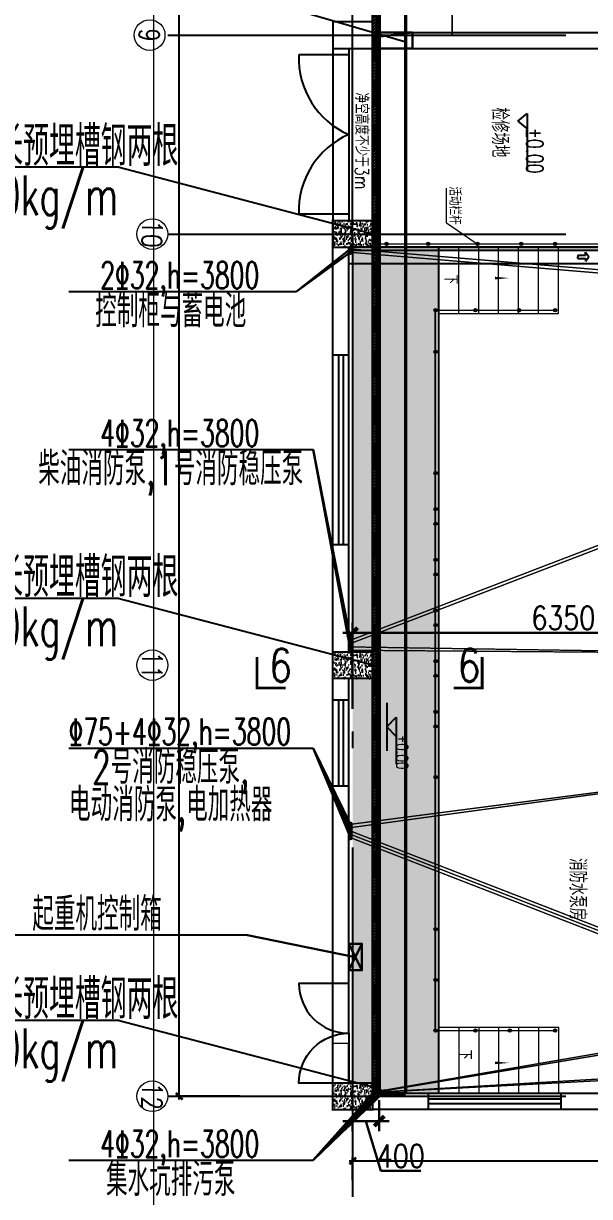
# Model space of a CAD drawing. Header units: millimetres. Extents: x -437359 to 106527, y -82378 to 117612.
# Drawn here: x -427461 to -418931, y 1597 to 19284 of the extents above; entities that cross this region are included whole.
import ezdxf
from ezdxf.enums import TextEntityAlignment as Align

# ---------------------------------------------------------------- set-up
doc = ezdxf.new("R2010")
doc.units = ezdxf.units.MM
for name, pattern in [('ACAD_ISO10W100', [18.5, 12, -3, 0.5, -3]), ('DASH', [0.35, 0.25, -0.1]), ('F', [0.75, 0.5, -0.25])]:
    doc.linetypes.add(name, pattern=pattern)
doc.layers.get('0').update_dxf_attribs({"color": 8})
doc.layers.get('Defpoints').update_dxf_attribs({"color": 8})
for name, color, linetype in [('01', 8, 'Continuous'), ('5', 8, 'Continuous'), ('DIM_SYMB', 8, 'Continuous'), ('EQUIPMENT', 8, 'Continuous'), ('NEW', 8, 'Continuous'), ('n道路竖向', 8, 'Continuous'), ('Z-编号', 8, 'Continuous'), ('墙', 8, 'Continuous'), ('桥架标注', 8, 'Continuous'), ('生活水管道', 8, 'Continuous'), ('电气尺寸标注', 8, 'Continuous'), ('管道标注', 8, 'Continuous')]:
    doc.layers.add(name, color=color, linetype=linetype)
for name, color, linetype, lineweight in [('road_mr', 8, 'Continuous', 0), ('中心线', 8, 'ACAD_ISO10W100', 5), ('电缆通道', 8, 'Continuous', 30)]:
    doc.layers.add(name, color=color, linetype=linetype, lineweight=lineweight)
doc.styles.add('geditxt1', font='geditxt.shx', dxfattribs={"width": 0.65, "bigfont": 'hzfs_1.shx'})
doc.styles.add('HZ', font='geditxt.shx', dxfattribs={"width": 0.8, "bigfont": 'hzfs_1.shx'})
doc.styles.add('ROMANT', font='geditxt.shx', dxfattribs={"width": 0.75, "height": 300, "bigfont": 'hzfs_1.shx'})
doc.styles.add('STYLE1', font='geditxt.shx', dxfattribs={"width": 0.7, "bigfont": 'hzfs_1.shx'})
doc.styles.add('WS', font='geditxt.shx', dxfattribs={"width": 0.75, "bigfont": 'hzfs_1.shx'})
doc.styles.add('统一字体', font='geditxt.shx', dxfattribs={"width": 0.75, "bigfont": 'hzfs_1.shx'})
doc.dimstyles.new('ISO-50', dxfattribs={"dimscale": 50, "dimtxt": 3.5, "dimasz": 2, "dimexe": 1, "dimexo": 1, "dimgap": 0.5, "dimtad": 1, "dimdec": 0, "dimtxsty": 'HZ', "dimblk": 'ARCHTICK', "dimcen": 2.5, "dimdle": 1, "dimclrd": 256, "dimclre": 256, "dimadec": 0, "dimazin": 0, "dimtfac": 1, "dimtdec": 0, "dimtmove": 1, "dimatfit": 3, "dimldrblk": 'ARCHTICK', "dimfxl": 0, "dimarcsym": 0})
doc.dimstyles.new('yk1.50', dxfattribs={"dimtxt": 350, "dimasz": 150, "dimexe": 150, "dimexo": 100, "dimgap": 50, "dimtad": 1, "dimdec": 0, "dimdsep": 46, "dimtxsty": 'HZ', "dimblk": 'ARCHTICK', "dimcen": 2.5, "dimdle": 150, "dimclrd": 256, "dimclre": 256, "dimclrt": 256, "dimadec": 0, "dimazin": 0, "dimtfac": 1, "dimtdec": 0, "dimtmove": 1, "dimatfit": 3, "dimfxl": 0, "dimlwd": -1, "dimlwe": -1, "dimarcsym": 0})

# ---------------------------------------------------------------- blocks, each defined once
blk = doc.blocks.new('_ArchTick')
at = {"color": 0, "linetype": 'ByBlock', "const_width": 0.4}
blk.add_lwpolyline([(-0.5, -0.5), (0.5, 0.5)], dxfattribs=at)
blk = doc.blocks.new('*D354')
at = {"layer": 'Defpoints', "color": 0, "transparency": 16777216}
for p in [(-413501, 2134), (-422501, 1795), (-413501, 1795)]:
    blk.add_point(p, dxfattribs=at)
at = {"layer": '管道标注', "lineweight": -2, "transparency": 16777216}
for p, q in [((-422551, 2134), (-413451, 2134)), ((-422501, 1845), (-422501, 2184)), ((-413501, 1845), (-413501, 2184))]:
    blk.add_line(p, q, dxfattribs=at)
at = {"layer": '管道标注', "lineweight": -2, "transparency": 16777216, "xscale": 100, "yscale": 100, "zscale": 100, "rotation": 180}
blk.add_blockref('_ArchTick', (-422501, 2134), dxfattribs=at)
at = {"layer": '管道标注', "lineweight": -2, "transparency": 16777216, "xscale": 100, "yscale": 100, "zscale": 100}
blk.add_blockref('_ArchTick', (-413501, 2134), dxfattribs=at)
at = {"layer": '管道标注', "color": 0, "transparency": 16777216, "insert": (-418001, 2247), "char_height": 175, "attachment_point": 5, "style": 'HZ'}
blk.add_mtext('9000', dxfattribs=at)
blk = doc.blocks.new('*D355')
at = {"layer": 'Defpoints', "color": 0, "transparency": 16777216}
for p in [(-425113, 39609), (-424203, 39609), (-424153, 3109)]:
    blk.add_point(p, dxfattribs=at)
at = {"layer": '管道标注', "lineweight": -2, "transparency": 16777216}
for p, q in [((-425113, 3059), (-425113, 39659)), ((-424253, 39609), (-425163, 39609)), ((-424203, 3109), (-425163, 3109))]:
    blk.add_line(p, q, dxfattribs=at)
at = {"layer": '管道标注', "lineweight": -2, "transparency": 16777216, "xscale": 100, "yscale": 100, "zscale": 100}
for p, rotation in [((-425113, 39609), 90), ((-425113, 3109), 270)]:
    blk.add_blockref('_ArchTick', p, dxfattribs=dict(at, rotation=rotation))
at = {"layer": '管道标注', "color": 0, "transparency": 16777216, "insert": (-425225, 21359), "char_height": 175, "attachment_point": 5, "rotation": 90, "style": 'HZ'}
blk.add_mtext('36500', dxfattribs=at)
blk = doc.blocks.new('*D416')
at = {"layer": 'Defpoints', "color": 0, "transparency": 16777216}
for p in [(-422101, 3149), (-422501, 2909), (-422501, 2734)]:
    blk.add_point(p, dxfattribs=at)
at = {"layer": '电缆通道', "transparency": 16777216}
for p, q in [((-422101, 3049), (-422101, 2584)), ((-421951, 2734), (-422651, 2734)), ((-422501, 2809), (-422501, 2584)), ((-422301, 2734), (-422076, 1984)), ((-422076, 1984), (-421472, 1984))]:
    blk.add_line(p, q, dxfattribs=at)
at = {"layer": '电缆通道', "transparency": 16777216, "xscale": 150, "yscale": 150, "zscale": 150, "rotation": 180}
blk.add_blockref('_ArchTick', (-422501, 2734), dxfattribs=at)
at = {"layer": '电缆通道', "transparency": 16777216, "xscale": 150, "yscale": 150, "zscale": 150}
blk.add_blockref('_ArchTick', (-422101, 2734), dxfattribs=at)
at = {"layer": '电缆通道', "transparency": 16777216, "insert": (-421774, 2209), "char_height": 350, "attachment_point": 5, "style": 'HZ'}
blk.add_mtext('400', dxfattribs=at)
blk = doc.blocks.new('*D440')
at = {"layer": 'Defpoints', "color": 0, "transparency": 16777216}
for p in [(-422501, 10097), (-416151, 9759, 3), (-422501, 8851)]:
    blk.add_point(p, dxfattribs=at)
at = {"layer": '电缆通道', "transparency": 16777216}
for p, q in [((-416001, 10097), (-422651, 10097)), ((-422501, 8951), (-422501, 10247)), ((-416151, 9859), (-416151, 10247))]:
    blk.add_line(p, q, dxfattribs=at)
at = {"layer": '电缆通道', "transparency": 16777216, "xscale": 150, "yscale": 150, "zscale": 150, "rotation": 180}
blk.add_blockref('_ArchTick', (-422501, 10097), dxfattribs=at)
at = {"layer": '电缆通道', "transparency": 16777216, "xscale": 150, "yscale": 150, "zscale": 150}
blk.add_blockref('_ArchTick', (-416151, 10097), dxfattribs=at)
at = {"layer": '电缆通道', "transparency": 16777216, "insert": (-419326, 10322), "char_height": 350, "attachment_point": 5, "style": 'HZ'}
blk.add_mtext('6350', dxfattribs=at)

msp = doc.modelspace()

# ---------------------------------------------------------------- hatches: boundary and pattern name
at = {"lineweight": 9}
h = msp.add_hatch(color=2, dxfattribs=at)
edge = h.paths.add_edge_path()
edge.add_arc((-421988.3, 15958.6), 25.1, 0, 360)
h = msp.add_hatch(color=2, dxfattribs=at)
edge = h.paths.add_edge_path()
edge.add_arc((-421361.8, 15958.6), 25.1, 0, 360)
h = msp.add_hatch(color=2, dxfattribs=at)
edge = h.paths.add_edge_path()
edge.add_arc((-421361.8, 15958.6), 25.1, 0, 360)
h = msp.add_hatch(color=2, dxfattribs=at)
edge = h.paths.add_edge_path()
edge.add_arc((-420617.3, 15958.6), 25.1, 0, 360)
h = msp.add_hatch(color=2, dxfattribs=at)
edge = h.paths.add_edge_path()
edge.add_arc((-420617.3, 15958.6), 25.1, 0, 360)
h = msp.add_hatch(color=2, dxfattribs=at)
edge = h.paths.add_edge_path()
edge.add_arc((-419959.7, 15958.6), 25.1, 0, 360)
h = msp.add_hatch(color=2, dxfattribs=at)
edge = h.paths.add_edge_path()
edge.add_arc((-419450.7, 15958.6), 25.1, 0, 360)
h = msp.add_hatch(color=2, dxfattribs=at)
edge = h.paths.add_edge_path()
edge.add_arc((-419450.7, 15958.6), 25.1, 0, 360)
h = msp.add_hatch(color=2, dxfattribs=at)
edge = h.paths.add_edge_path()
edge.add_arc((-421250.7, 14958.6), 25.1, 0, 360)
h = msp.add_hatch(color=2, dxfattribs=at)
edge = h.paths.add_edge_path()
edge.add_arc((-420650.7, 14958.6), 25.1, 0, 360)
h = msp.add_hatch(color=2, dxfattribs=at)
edge = h.paths.add_edge_path()
edge.add_arc((-420650.7, 14958.6), 25.1, 0, 360)
h = msp.add_hatch(color=2, dxfattribs=at)
edge = h.paths.add_edge_path()
edge.add_arc((-419993.2, 14958.6), 25.1, 0, 360)
h = msp.add_hatch(color=2, dxfattribs=at)
edge = h.paths.add_edge_path()
edge.add_arc((-419450.7, 14958.6), 25.1, 0, 360)
h = msp.add_hatch(color=2, dxfattribs=at)
edge = h.paths.add_edge_path()
edge.add_arc((-421251.9, 14334), 25.1, 0, 360)
h = msp.add_hatch(color=2, dxfattribs=at)
edge = h.paths.add_edge_path()
edge.add_arc((-421251.7, 12505.5), 25.1, 0, 360)
h = msp.add_hatch(color=2, dxfattribs=at)
edge = h.paths.add_edge_path()
edge.add_arc((-421251, 11961.6), 25.1, 0, 360)
h = msp.add_hatch(color=2, dxfattribs=at)
edge = h.paths.add_edge_path()
edge.add_arc((-421251.6, 11741.2), 25.1, 0, 360)
h = msp.add_hatch(color=2, dxfattribs=at)
edge = h.paths.add_edge_path()
edge.add_arc((-421251.1, 11197.3), 25.1, 0, 360)
h = msp.add_hatch(color=2, dxfattribs=at)
edge = h.paths.add_edge_path()
edge.add_arc((-421251.5, 10977), 25.1, 0, 360)
h = msp.add_hatch(color=2, dxfattribs=at)
edge = h.paths.add_edge_path()
edge.add_arc((-421251.2, 10433.1), 25.1, 0, 360)
h = msp.add_hatch(color=2, dxfattribs=at)
edge = h.paths.add_edge_path()
edge.add_arc((-421251.4, 10212.7), 25.1, 0, 360)
h = msp.add_hatch(color=2, dxfattribs=at)
edge = h.paths.add_edge_path()
edge.add_arc((-421251.3, 9668.8), 25.1, 0, 360)
h = msp.add_hatch(color=2, dxfattribs=at)
edge = h.paths.add_edge_path()
edge.add_arc((-421251.3, 9448.4), 25.1, 0, 360)
h = msp.add_hatch(color=2, dxfattribs=at)
edge = h.paths.add_edge_path()
edge.add_arc((-421251.4, 8904.5), 25.1, 0, 360)
h = msp.add_hatch(color=2, dxfattribs=at)
edge = h.paths.add_edge_path()
edge.add_arc((-421251.2, 8684.2), 25.1, 0, 360)
h = msp.add_hatch(color=2, dxfattribs=at)
edge = h.paths.add_edge_path()
edge.add_arc((-421251.1, 7919.9), 25.1, 0, 360)
h = msp.add_hatch(color=2, dxfattribs=at)
edge = h.paths.add_edge_path()
edge.add_arc((-421250.8, 5627.1), 25.1, 0, 360)
h = msp.add_hatch(color=2, dxfattribs=at)
edge = h.paths.add_edge_path()
edge.add_arc((-421250.7, 4862.9), 25.1, 0, 360)
h = msp.add_hatch(color=2, dxfattribs=at)
edge = h.paths.add_edge_path()
edge.add_arc((-421250.7, 4098.6), 25.1, 0, 360)
h = msp.add_hatch(color=2, dxfattribs=at)
edge = h.paths.add_edge_path()
edge.add_arc((-420650.7, 4098.6), 25.1, 0, 360)
h = msp.add_hatch(color=2, dxfattribs=at)
edge = h.paths.add_edge_path()
edge.add_arc((-420650.7, 4098.6), 25.1, 0, 360)
h = msp.add_hatch(color=2, dxfattribs=at)
edge = h.paths.add_edge_path()
edge.add_arc((-420133.6, 4098.6), 25.1, 0, 360)
h = msp.add_hatch(color=2, dxfattribs=at)
edge = h.paths.add_edge_path()
edge.add_arc((-419450.7, 4098.6), 25.1, 0, 360)
at = {"layer": '墙'}
h = msp.add_hatch(dxfattribs=at)
h.set_pattern_fill('AR-CONC', color=256, scale=15, angle=90, style=0)
h.set_pattern_definition([(140, (-394651.12, -41068.39), (9.41282, 107.58903), [11.25, -123.75]), (85, (-394651.12, -41068.39), (-112.82882, -20.8127), [9, -99]), (190.4514, (-394650.33, -41059.42), (-103.41593, 86.7764), [9.56103, -105.17132]), (136.1842, (-394681.12, -41068.39), (24.82785, 160.08616), [16.875, -185.625]), (186.6356, (-394679.05, -41055.05), (-146.11768, 140.1994), [14.34154, -157.75695]), (81.1842, (-394681.12, -41068.39), (-146.1178, 140.1993), [13.5, -148.5]), (111, (-394673.62, -41053.39), (60.39283, 89.53606), [11.25, -123.75]), (56, (-394673.62, -41053.39), (-108.7725, 36.4973), [9, -99]), (161.4514, (-394668.59, -41045.93), (-48.37957, 126.0334), [9.56103, -105.17132]), (127.5, (-394651.12, -41068.39), (-49.934078, 1.823978), [0, -97.8, 0, -100.5, 0, -99.375]), (97.5, (-394651.12, -41068.39), (-59.161757, 39.46043), [0, -57.3, 0, -95.55, 0, -37.875]), (57.5, (-394651.12, -41101.84), (3.38323, 80.073365), [0, -37.5, 0, -117, 0, -155.25]), (47.5, (-394651.12, -41116.84), (-15.01575, 87.477925), [0, -48.75, 0, -77.7, 0, -110.25])])
h.paths.add_polyline_path([(-422500.6, 16108.6), (-422500.6, 15908.6), (-422200.6, 15908.6), (-422200.6, 16108.6)])
h.paths.add_polyline_path([(-422800.6, 16108.6), (-422800.6, 15908.6), (-422500.6, 15908.6), (-422500.6, 16108.6)])
h.paths.add_polyline_path([(-422800.6, 16308.6), (-422800.6, 16108.6), (-422200.6, 16108.6), (-422200.6, 16308.6)])
h = msp.add_hatch(dxfattribs=at)
h.set_pattern_fill('AR-CONC', color=256, scale=15, angle=90, style=0)
h.set_pattern_definition([(140, (-394651.12, -41068.39), (9.41282, 107.58903), [11.25, -123.75]), (85, (-394651.12, -41068.39), (-112.82882, -20.8127), [9, -99]), (190.4514, (-394650.33, -41059.42), (-103.41593, 86.7764), [9.56103, -105.17132]), (136.1842, (-394681.12, -41068.39), (24.82785, 160.08616), [16.875, -185.625]), (186.6356, (-394679.05, -41055.05), (-146.11768, 140.1994), [14.34154, -157.75695]), (81.1842, (-394681.12, -41068.39), (-146.1178, 140.1993), [13.5, -148.5]), (111, (-394673.62, -41053.39), (60.39283, 89.53606), [11.25, -123.75]), (56, (-394673.62, -41053.39), (-108.7725, 36.4973), [9, -99]), (161.4514, (-394668.59, -41045.93), (-48.37957, 126.0334), [9.56103, -105.17132]), (127.5, (-394651.12, -41068.39), (-49.934078, 1.823978), [0, -97.8, 0, -100.5, 0, -99.375]), (97.5, (-394651.12, -41068.39), (-59.161757, 39.46043), [0, -57.3, 0, -95.55, 0, -37.875]), (57.5, (-394651.12, -41101.84), (3.38323, 80.073365), [0, -37.5, 0, -117, 0, -155.25]), (47.5, (-394651.12, -41116.84), (-15.01575, 87.477925), [0, -48.75, 0, -77.7, 0, -110.25])])
h.paths.add_polyline_path([(-422500.6, 16108.6), (-422500.6, 15908.6), (-422200.6, 15908.6), (-422200.6, 16108.6)])
h.paths.add_polyline_path([(-422800.6, 16108.6), (-422800.6, 15908.6), (-422500.6, 15908.6), (-422500.6, 16108.6)])
h.paths.add_polyline_path([(-422800.6, 16308.6), (-422800.6, 16108.6), (-422200.6, 16108.6), (-422200.6, 16308.6)])
h = msp.add_hatch(dxfattribs=at)
h.set_pattern_fill('CROSS', color=256, scale=400, angle=90, style=0)
h.set_pattern_definition([(90, (-386151.12, -15068.39), (-100, 100), [50, -150]), (180, (-386126.12, -15043.39), (-100, -100), [50, -150])])
h.paths.add_polyline_path([(-421250.6, 4123.7), (-421250.6, 4837.8, -1.0039053), (-421250.6, 4887.9), (-421250.6, 5602.1, -1.007826), (-421250.6, 5652.2), (-421250.6, 6366.3, -1.0117622), (-421250.6, 6416.5), (-421250.6, 7130.6, -0.4540101), (-421275.9, 7158.6), (-422500.6, 7158.6), (-422500.6, 3308.6), (-422200.6, 3308.6), (-422200.6, 3148.6), (-421200.6, 3148.6), (-421200.6, 4098.6), (-421225.7, 4098.6, -0.4142136), (-421250.7, 4073.6, -1.0019507)])
h.paths.add_polyline_path([(-421250.6, 7308.6), (-421250.6, 7458.6), (-422500.6, 7458.6), (-422500.6, 7308.6)])
h.paths.add_polyline_path([(-422500.6, 7308.6), (-422500.6, 7158.6), (-421275.9, 7158.6, -0.3844275), (-421250.6, 7180.7), (-421250.6, 7308.6)])
h.paths.add_polyline_path([(-421250.6, 7458.6), (-421250.6, 7894.9, -1.019682), (-421250.6, 7945), (-421250.6, 8659.1, -1.023666), (-421250.6, 8709.2), (-421250.6, 9423.4, -1.0276662), (-421250.6, 9473.5), (-421250.6, 9608.6), (-422200.6, 9608.6), (-422200.6, 9408.6), (-422500.6, 9408.6), (-422500.6, 7458.6)])
h.paths.add_polyline_path([(-421847.9, 8190.4), (-421847.9, 8479.5), (-421703.3, 8334.9)], flags=0)
h.paths.add_polyline_path([(-421703.3, 8334.9), (-421847.9, 8479.5), (-421847.9, 8190.4)], flags=16)
h.paths.add_polyline_path([(-421250.6, 10187.6, -1.031683), (-421250.6, 10237.7), (-421250.6, 10951.9, -1.0357165), (-421250.6, 11002), (-421250.6, 11716.2, -1.0397668), (-421250.6, 11766.3), (-421250.6, 12480.4, -1.0438342), (-421250.6, 12530.5), (-421250.6, 13244.7, -1.0479189), (-421250.6, 13294.8), (-421250.6, 13558.6), (-422500.6, 13558.6), (-422500.6, 9808.6), (-422200.6, 9808.6), (-422200.6, 9608.6), (-421250.6, 9608.6)])
h.paths.add_polyline_path([(-422500.6, 13708.6), (-422500.6, 13558.6), (-421250.6, 13558.6), (-421250.6, 13708.6)])
h.paths.add_polyline_path([(-422500.6, 13858.6), (-422500.6, 13708.6), (-421250.6, 13708.6), (-421250.6, 13858.6)])
h.paths.add_polyline_path([(-421250.6, 13858.6), (-421250.6, 14009, -1.052021), (-421250.6, 14059), (-421250.6, 14933.6, -1.0019507), (-421250.7, 14983.7, -0.4142136), (-421225.7, 14958.6), (-421200.6, 14958.6), (-421200.6, 15658.6), (-422500.6, 15658.6), (-422500.6, 13858.6)])
h.paths.add_polyline_path([(-421200.6, 15658.6), (-421200.6, 15858.6), (-422500.6, 15858.6), (-422500.6, 15658.6)])
h.paths.add_polyline_path([(-421715.1, 5547.7), (-421715.1, 6770.8), (-422158, 6770.8), (-422158, 5547.7)], flags=24)
h.paths.add_polyline_path([(-421832.7, 8451.7), (-421832.7, 8911.1), (-422042.7, 8911.1), (-422042.7, 8451.7)], flags=24)
h = msp.add_hatch(dxfattribs=at)
h.set_pattern_fill('AR-CONC', color=256, scale=15, angle=90, style=0)
h.set_pattern_definition([(140, (-394651.12, -47568.39), (9.41282, 107.58903), [11.25, -123.75]), (85, (-394651.12, -47568.39), (-112.82882, -20.8127), [9, -99]), (190.4514, (-394650.33, -47559.42), (-103.41593, 86.7764), [9.56103, -105.17132]), (136.1842, (-394681.12, -47568.39), (24.82785, 160.08616), [16.875, -185.625]), (186.6356, (-394679.05, -47555.05), (-146.11768, 140.1994), [14.34154, -157.75695]), (81.1842, (-394681.12, -47568.39), (-146.1178, 140.1993), [13.5, -148.5]), (111, (-394673.62, -47553.39), (60.39283, 89.53606), [11.25, -123.75]), (56, (-394673.62, -47553.39), (-108.7725, 36.4973), [9, -99]), (161.4514, (-394668.59, -47545.93), (-48.37957, 126.0334), [9.56103, -105.17132]), (127.5, (-394651.12, -47568.39), (-49.934078, 1.823978), [0, -97.8, 0, -100.5, 0, -99.375]), (97.5, (-394651.12, -47568.39), (-59.161757, 39.46043), [0, -57.3, 0, -95.55, 0, -37.875]), (57.5, (-394651.12, -47601.84), (3.38323, 80.073365), [0, -37.5, 0, -117, 0, -155.25]), (47.5, (-394651.12, -47616.84), (-15.01575, 87.477925), [0, -48.75, 0, -77.7, 0, -110.25])])
h.paths.add_polyline_path([(-422500.6, 9608.6), (-422500.6, 9408.6), (-422200.6, 9408.6), (-422200.6, 9608.6)])
h.paths.add_polyline_path([(-422800.6, 9608.6), (-422800.6, 9408.6), (-422500.6, 9408.6), (-422500.6, 9608.6)])
h.paths.add_polyline_path([(-422800.6, 9808.6), (-422800.6, 9608.6), (-422200.6, 9608.6), (-422200.6, 9808.6)])
h = msp.add_hatch(dxfattribs=at)
h.set_pattern_fill('AR-CONC', color=256, scale=15, angle=90, style=0)
h.set_pattern_definition([(140, (-394651.12, -54068.39), (9.41282, 107.58903), [11.25, -123.75]), (85, (-394651.12, -54068.39), (-112.82882, -20.8127), [9, -99]), (190.4514, (-394650.33, -54059.42), (-103.41593, 86.7764), [9.56103, -105.17132]), (136.1842, (-394681.12, -54068.39), (24.82785, 160.08616), [16.875, -185.625]), (186.6356, (-394679.05, -54055.05), (-146.11768, 140.1994), [14.34154, -157.75695]), (81.1842, (-394681.12, -54068.39), (-146.1178, 140.1993), [13.5, -148.5]), (111, (-394673.62, -54053.39), (60.39283, 89.53606), [11.25, -123.75]), (56, (-394673.62, -54053.39), (-108.7725, 36.4973), [9, -99]), (161.4514, (-394668.59, -54045.93), (-48.37957, 126.0334), [9.56103, -105.17132]), (127.5, (-394651.12, -54068.39), (-49.934078, 1.823978), [0, -97.8, 0, -100.5, 0, -99.375]), (97.5, (-394651.12, -54068.39), (-59.161757, 39.46043), [0, -57.3, 0, -95.55, 0, -37.875]), (57.5, (-394651.12, -54101.84), (3.38323, 80.073365), [0, -37.5, 0, -117, 0, -155.25]), (47.5, (-394651.12, -54116.84), (-15.01575, 87.477925), [0, -48.75, 0, -77.7, 0, -110.25])])
h.paths.add_polyline_path([(-422500.6, 3108.6), (-422500.6, 2908.6), (-422200.6, 2908.6), (-422200.6, 3108.6)])
h.paths.add_polyline_path([(-422800.6, 3108.6), (-422800.6, 2908.6), (-422500.6, 2908.6), (-422500.6, 3108.6)])
h.paths.add_polyline_path([(-422800.6, 3308.6), (-422800.6, 3108.6), (-422200.6, 3108.6), (-422200.6, 3308.6)])
at = {"layer": '电缆通道'}
h = msp.add_hatch(dxfattribs=at)
h.set_pattern_fill('ANSI31', color=256, scale=10, style=0)
h.set_pattern_definition([(45, (-151343.336, -8789.16), (-22.4506403, 22.4506403), [])])
h.paths.add_polyline_path([(-422200.6, 29908.6), (-422142.6, 29908.6), (-422142.6, 3148.6), (-422200.6, 3148.6)])
msp.add_hatch(color=256, dxfattribs=at).paths.add_polyline_path([(-422183.7, 16148.6), (-422175.7, 16148.6), (-422175.7, 16068.6), (-422183.7, 16068.6)])

# ---------------------------------------------------------------- linework, layer by layer
for p, q in [((-422200.6, 19148.6), (-413800.6, 19148.6)), ((-422560.6, 18808.6), (-423310.6, 18808.6)), ((-423310.6, 18808.6), (-423310.6, 18808.6)), ((-422800.6, 18908.6), (-422800.6, 16308.6)), ((-422560.6, 18908.6), (-422560.6, 16308.6)), ((-422200.6, 18908.6), (-418000.6, 18908.6)), ((-422560.6, 16408.6), (-423310.6, 16408.6)), ((-423310.6, 16408.6), (-423310.6, 16408.6)), ((-422200.6, 15908.6), (-413800.6, 15908.6))]:
    msp.add_line(p, q)
at = {"color": 2, "lineweight": 9}
for p, q in [((-422200.6, 15958.6), (-418000.6, 15958.6)), ((-421250.6, 14958.6), (-419450.7, 14958.6)), ((-421250.7, 4098.6), (-419450.7, 4098.6))]:
    msp.add_line(p, q, dxfattribs=at)
at = {"lineweight": 9}
for p, q in [((-421200.6, 14908.6), (-419700.6, 14908.6)), ((-421200.6, 14908.6), (-419400.6, 14908.6)), ((-421200.6, 4148.6), (-419700.6, 4148.6)), ((-421200.6, 4148.6), (-419400.6, 4148.6)), ((-422800.6, 3908.6), (-422560.6, 3908.6))]:
    msp.add_line(p, q, dxfattribs=at)
for points in [[(-422800.6, 18908.6), (-422200.6, 18908.6), (-422200.6, 19308.6), (-422800.6, 19308.6)], [(-422800.6, 15908.6), (-422200.6, 15908.6), (-422200.6, 16308.6), (-422800.6, 16308.6)]]:
    msp.add_lwpolyline(points, close=True)
at = {"lineweight": 9, "const_width": 30}
for points in [[(-422800.6, 15908.6), (-422800.6, 16308.6), (-422200.6, 16308.6), (-422200.6, 15908.6)], [(-422800.6, 15908.6), (-422800.6, 16308.6), (-422200.6, 16308.6), (-422200.6, 15908.6)], [(-422800.6, 9408.6), (-422800.6, 9808.6), (-422200.6, 9808.6), (-422200.6, 9408.6)], [(-422800.6, 2908.6), (-422800.6, 3308.6), (-422200.6, 3308.6), (-422200.6, 2908.6)]]:
    msp.add_lwpolyline(points, close=True, dxfattribs=at)
at = {"lineweight": 9}
for points in [[(-420900.6, 14908.6), (-420900.6, 15908.6)], [(-420600.6, 14908.6), (-420600.6, 15908.6)], [(-420300.6, 14908.6), (-420300.6, 15908.6)], [(-420000.6, 14908.6), (-420000.6, 15908.6)], [(-419700.6, 14908.6), (-419700.6, 15908.6)], [(-419400.6, 14908.6), (-419400.6, 15908.6)], [(-420900.6, 4148.6), (-420900.6, 3148.6)], [(-420600.6, 4148.6), (-420600.6, 3148.6)], [(-420300.6, 4148.6), (-420300.6, 3148.6)], [(-420000.6, 4148.6), (-420000.6, 3148.6)], [(-419700.6, 4148.6), (-419700.6, 3148.6)], [(-419400.6, 4148.6), (-419400.6, 3148.6)]]:
    msp.add_lwpolyline(points, dxfattribs=at)
for points in [[(-420813.4, 15444.7, 0, 0, 0), (-420140.2, 15444.7, 0, 40, 0), (-420354.8, 15444.7, 40, 40, 0)], [(-420813.4, 3612.5, 0, 0, 0), (-420140.2, 3612.5, 0, 40, 0), (-420354.8, 3612.5, 40, 40, 0)]]:
    msp.add_lwpolyline(points, format="xyseb", dxfattribs=at)
for points in [[(-422560.6, 4058.6), (-422560.6, 4058.6), (-422560.6, 4808.6), (-423310.6, 4808.6), (-423310.6, 4808.6, 0.4142136)], [(-422560.6, 4058.6), (-422560.6, 4058.6), (-422560.6, 3308.6), (-423310.6, 3308.6), (-423310.6, 3308.6, -0.4142136)]]:
    msp.add_lwpolyline(points, format="xyb", close=True)
at = {"color": 2, "lineweight": 9}
for centre in [(-421988.3, 15958.6), (-421361.8, 15958.6), (-421361.8, 15958.6), (-420617.3, 15958.6), (-420617.3, 15958.6), (-419959.7, 15958.6), (-419450.7, 15958.6), (-419450.7, 15958.6), (-421250.7, 14958.6), (-420650.7, 14958.6), (-420650.7, 14958.6), (-419993.2, 14958.6), (-419450.7, 14958.6), (-421251.9, 14334), (-421251.7, 12505.5), (-421251, 11961.6, 2.5), (-421251.6, 11741.2), (-421251.1, 11197.3, 2.5), (-421251.5, 10977), (-421251.2, 10433.1, 2.5), (-421251.4, 10212.7), (-421251.3, 9668.8, 2.5), (-421251.3, 9448.4), (-421251.4, 8904.5, 2.5), (-421251.2, 8684.2), (-421251.1, 7919.9), (-421250.8, 5627.1), (-421250.7, 4862.9), (-421250.7, 4098.6), (-420650.7, 4098.6), (-420650.7, 4098.6), (-420133.6, 4098.6), (-419450.7, 4098.6)]:
    msp.add_circle(centre, 25.1, dxfattribs=at)
for centre, start, end in [((-422062.5, 18754.3), 177.50978, 246.50099), ((-422062.5, 16462.9), 113.49901, 182.49022)]:
    msp.add_arc(centre, 1249.3, start, end)
at = {"layer": '01', "color": 2}
for p, q in [((-421988.2, 9041.1), (-421988.2, 8315)), ((-421988.2, 8679.7), (-421843.7, 8824.3)), ((-421988.2, 8679.7), (-421843.7, 8535.2)), ((-421843.7, 8824.3), (-421843.7, 8118.4))]:
    msp.add_line(p, q, dxfattribs=at)
at = {"layer": '5', "color": 7}
for p, q in [((-419105.8, 15791.1, -2.5), (-418993.4, 15791.1, -2.5)), ((-419105.8, 15791.1, -2.5), (-419105.8, 15766.1, -2.5)), ((-419105.8, 15741.2, -2.5), (-419105.8, 15766.1, -2.5)), ((-419105.8, 15741.2, -2.5), (-418993.4, 15741.2, -2.5)), ((-418993.4, 15791.1, -2.5), (-418993.4, 15834.7, -2.5)), ((-418993.4, 15834.7, -2.5), (-418942.8, 15766.1, -2.5)), ((-418993.4, 15697.5, -2.5), (-418942.8, 15766.1, -2.5)), ((-418993.4, 15741.2, -2.5), (-418993.4, 15697.5, -2.5))]:
    msp.add_line(p, q, dxfattribs=at)
at = {"layer": 'DIM_SYMB'}
for p, q in [((-420010.9, 17811.1), (-419872.6, 17927.4)), ((-419872.6, 17927.4), (-419872.6, 17055.8)), ((-420010.9, 17811.1), (-419872.6, 17694.8))]:
    msp.add_line(p, q, dxfattribs=at)
at = {"layer": 'EQUIPMENT', "lineweight": 9}
for q in [(-421084.1, 16799.2), (-420637.9, 15972.8)]:
    msp.add_line((-421084.1, 16279.6), q, dxfattribs=at)
at = {"layer": 'road_mr'}
msp.add_lwpolyline([(-425500.7, 68158.6), (-425500.7, -3841.4)], dxfattribs=at)
at = {"layer": 'Z-编号', "lineweight": 9}
for centre in [(-425559.9, 19108.6), (-425559.9, 19108.6), (-425519.3, 16108.6), (-425519.3, 16108.6), (-425519.3, 9608.6), (-425519.3, 3108.6)]:
    msp.add_circle(centre, 231.3, dxfattribs=at)
at = {"layer": '中心线', "color": 1, "lineweight": -2, "ltscale": 500}
for p, q in [((-422500.6, 16108.6), (-422500.6, 24108.6)), ((-425288, 19108.6), (-413200.6, 19108.6)), ((-425288, 16108.6), (-413200.6, 16108.6)), ((-422500.6, 16108.6), (-422500.6, 1592.9)), ((-425288, 3108.6), (-413200.6, 3108.6))]:
    msp.add_line(p, q, dxfattribs=at)
at = {"layer": '墙'}
for p, q in [((-422800.6, 3308.6), (-422800.6, 16108.6)), ((-422560.6, 9808.6), (-422560.6, 15908.6)), ((-413800.6, 15908.6), (-422200.6, 15908.6)), ((-421200.6, 3148.6), (-421200.6, 15908.6)), ((-413800.6, 15908.6), (-421200.6, 15908.6)), ((-413800.6, 15908.6), (-421200.6, 15908.6)), ((-422800.6, 14289.4), (-422560.6, 14289.4)), ((-422715, 14289.4), (-422715, 11427.9)), ((-422646.2, 14289.4), (-422646.2, 11427.9)), ((-422800.6, 11427.9), (-422560.6, 11427.9)), ((-422560.6, 4808.6), (-422560.6, 9408.6)), ((-422800.6, 9085), (-422560.6, 9085)), ((-422715, 9085), (-422715, 7789.4)), ((-422646.2, 9085), (-422646.2, 7789.4)), ((-422800.6, 7789.4), (-422560.6, 7789.4)), ((-422560.6, 3308.6), (-422560.6, 3908.6)), ((-413800.6, 3148.6), (-422200.6, 3148.6)), ((-421356.8, 2908.6), (-421356.8, 3148.6)), ((-419356.8, 3063), (-421356.8, 3063)), ((-419356.8, 2908.6), (-419356.8, 3148.6)), ((-413200.6, 2908.6), (-422300.6, 2908.6)), ((-419356.8, 2994.2), (-421356.8, 2994.2))]:
    msp.add_line(p, q, dxfattribs=at)
at = {"layer": '墙', "linetype": 'F', "ltscale": 20}
msp.add_line((-421300.6, 15908.6), (-422560.6, 15908.6), dxfattribs=at)
msp.add_line((-421300.6, 15908.6), (-422560.6, 15908.6), dxfattribs=at)
at = {"layer": '墙', "color": 2}
msp.add_line((-421250.6, 4098.6), (-421250.6, 14958.6), dxfattribs=at)
at = {"layer": '墙', "color": 5, "linetype": 'F', "ltscale": 20}
for points in [[(-421200.6, 15858.6), (-422560.6, 15858.6)], [(-421200.6, 15658.6), (-422560.6, 15658.6)]]:
    msp.add_lwpolyline(points, dxfattribs=at)
at = {"layer": '墙', "color": 5}
for points in [[(-413490.6, 6308.6), (-413490.6, 9358.6), (-413850.6, 9358.6), (-413850.6, 9858.6), (-413490.6, 9858.6), (-413490.6, 15858.6), (-421200.6, 15858.6)], [(-413690.6, 6308.6), (-413690.6, 9158.6), (-414050.6, 9158.6), (-414050.6, 10058.6), (-413690.6, 10058.6), (-413690.6, 15658.6), (-421200.6, 15658.6)]]:
    msp.add_lwpolyline(points, dxfattribs=at)
at = {"layer": '桥架标注', "color": 3}
for p, q in [((-426776.5, 15240.9, -28535.1), (-423345.8, 15240.9, -7418.4)), ((-426776.5, 12860.3, -28535.1), (-423096, 12860.3, -7418.4)), ((-426776.5, 8359.7, -28535.1), (-423096, 8359.7, -7418.4)), ((-428450.3, 5543.6, -22965.2), (-424112.9, 5543.6, -9148.5)), ((-426776.5, 2144.5, -28535.1), (-423096, 2144.5, -7418.4))]:
    msp.add_line(p, q, dxfattribs=at)
for points in [[(-426020, 20266), (-421699.3, 19007.8)], [(-426020, 17115.9), (-430193.1, 17115.9)], [(-426020, 17115.9), (-422176.7, 16108)], [(-426020, 10615.9), (-430193.1, 10615.9)], [(-426020, 10615.9), (-422176.7, 9608)], [(-426020, 4253.6), (-430193.1, 4253.6)], [(-426020, 4253.6), (-422176.7, 3245.8)]]:
    msp.add_lwpolyline(points, dxfattribs=at)
at = {"layer": '生活水管道', "linetype": 'ACAD_ISO10W100', "ltscale": 30, "const_width": 25}
msp.add_lwpolyline([(-421000.6, 19108.6), (-421000.6, 30108.6)], dxfattribs=at)
at = {"layer": '电气尺寸标注', "color": 0, "ltscale": 1500, "const_width": 42.9}
for points in [[(-423511.3, 9263.5), (-423943, 9263.5), (-423943, 9730.5)], [(-420981, 9263.5), (-420549.3, 9263.5), (-420549.3, 9730.5)]]:
    msp.add_lwpolyline(points, dxfattribs=at)
at = {"layer": '电缆通道'}
for p, q in [((-422200.6, 3148.6), (-422200.6, 29908.6)), ((-422142.6, 3148.6), (-422142.6, 29908.6)), ((-422120, 19079.6), (-421600.6, 19148.6)), ((-422200.6, 18908.6), (-422120, 19079.6)), ((-422200.6, 18908.6), (-422096.8, 19056.7)), ((-423345.8, 15240.9, -7418.4), (-422535.6, 15883.6)), ((-422535.6, 15833.6), (-423345.8, 15240.9, -7418.4)), ((-422535.6, 9833.6), (-423096, 12860.3, -7418.4)), ((-423096, 12860.3, -7418.4), (-422535.6, 9883.6)), ((-422535.6, 9933.6, 2.5), (-423096, 12860.3, -7418.4)), ((-423096, 12860.3, -7418.4), (-422535.6, 9983.6)), ((-423096, 8359.7, -7418.4), (-422535.6, 7008.6)), ((-422535.6, 7058.6), (-423096, 8359.7, -7418.4)), ((-423096, 8359.7, -7418.4), (-422535.6, 7108.6)), ((-422535.6, 7158.6), (-423096, 8359.7, -7418.4)), ((-423096, 8359.7, -7418.4), (-422535.6, 7208.6)), ((-424112.9, 5543.6, -9148.5), (-422460.6, 5208.6)), ((-422360.6, 5408.6), (-422560.6, 5008.6)), ((-422560.6, 5408.6), (-422360.6, 5008.6)), ((-423096, 2144.5, -7418.4), (-422175.6, 3173.6)), ((-422125.6, 3173.6), (-423096, 2144.5, -7418.4)), ((-422075.6, 3173.6), (-423096, 2144.5, -7418.4)), ((-422025.6, 3173.6), (-423096, 2144.5, -7418.4))]:
    msp.add_line(p, q, dxfattribs=at)
for points in [[(-422200.6, 29908.6), (-422142.6, 29908.6), (-422142.6, 3148.6), (-422200.6, 3148.6)], [(-422200.6, 19148.6), (-421600.6, 19148.6), (-421600.6, 18908.6), (-422200.6, 18908.6)], [(-422183.7, 16148.6), (-422175.7, 16148.6), (-422175.7, 16068.6), (-422183.7, 16068.6)], [(-422560.6, 5408.6), (-422360.6, 5408.6), (-422360.6, 5008.6), (-422560.6, 5008.6)]]:
    msp.add_lwpolyline(points, close=True, dxfattribs=at)
at = {"layer": '电缆通道', "const_width": 50}
for points in [[(-421700.6, 29808.6), (-421700.6, 3148.6)], [(-422100.6, 29008.7), (-422100.6, 3148.6)], [(-422100.6, 3148.6), (-421700.6, 3148.6)]]:
    msp.add_lwpolyline(points, dxfattribs=at)
at = {"layer": '电缆通道', "color": 1, "linetype": 'DASH', "ltscale": 500, "const_width": 20}
for points in [[(-422535.6, 15883.6), (-414150.6, 15183.6)], [(-414150.6, 15133.6), (-422535.6, 15833.6)], [(-422535.6, 9983.6), (-417575.6, 11884.8)], [(-422535.6, 9833.6), (-416150.6, 9783.6)], [(-422535.6, 7208.6), (-416175.6, 8033.6)], [(-422535.6, 7108.6), (-417275.6, 5067.3)], [(-422535.6, 7008.6), (-417275.6, 4967.3)], [(-422175.6, 3173.6), (-415165.6, 4383.6)], [(-415165.6, 4333.6), (-422125.6, 3173.6)], [(-422075.6, 3173.6), (-415165.6, 3583.6)], [(-415165.6, 3533.6), (-422025.6, 3173.6)]]:
    msp.add_lwpolyline(points, dxfattribs=at)
at = {"layer": '电缆通道', "color": 1, "linetype": 'DASH', "ltscale": 500, "const_width": 20, "elevation": 2.5}
for points in [[(-417575.6, 11834.8), (-422535.6, 9933.6)], [(-416100.6, 9784.1), (-422535.6, 9883.6)], [(-416125.6, 8034.1), (-422535.6, 7158.6)], [(-417275.6, 5017.3), (-422535.6, 7058.6)]]:
    msp.add_lwpolyline(points, dxfattribs=at)
at = {"layer": '电缆通道'}
for centre in [(-422535.6, 15883.6), (-422535.6, 15833.6), (-422535.6, 9983.6), (-422535.6, 9933.6), (-422535.6, 9883.6), (-422535.6, 9833.6), (-422535.6, 7208.6), (-422535.6, 7158.6), (-422535.6, 7108.6), (-422535.6, 7058.6), (-422535.6, 7008.6), (-422175.6, 3173.6), (-422125.6, 3173.6), (-422075.6, 3173.6), (-422025.6, 3173.6)]:
    msp.add_circle(centre, 25, dxfattribs=at)

# ---------------------------------------------------------------- texts
at = {"color": 0, "style": 'STYLE1'}
for s, width, p in [('检修场地', 0.75, (-420404.3, 18015.8)), ('%%P0.00', 0.7, (-419882, 17709.7))]:
    msp.add_text(s, height=250, rotation=270, dxfattribs=dict(at, width=width)).set_placement(p)
at = {"lineweight": 9, "style": 'HZ', "width": 0.7}
for p in [(-421119.2, 15499.7), (-420906.5, 3808.6)]:
    msp.add_text('下', height=200, rotation=270, dxfattribs=at).set_placement(p)
at = {"layer": '01', "color": 2, "style": 'WS', "width": 0.75}
msp.add_text('%%P0.00', height=175, rotation=270, dxfattribs=at).set_placement((-421841.4, 8554.2))
at = {"layer": 'EQUIPMENT', "lineweight": 9, "style": 'WS', "width": 0.75}
msp.add_text('活动栏杆', height=175, rotation=270, dxfattribs=at).set_placement((-421046.5, 16827, 0.3))
at = {"layer": 'NEW', "color": 3, "style": 'HZ', "width": 0.8}
msp.add_text('净空高度不少于3m', height=200, rotation=270, dxfattribs=at).set_placement((-422461.8, 18242.1))
at = {"layer": 'n道路竖向', "color": 3, "linetype": 'Continuous', "style": 'HZ', "width": 0.75}
msp.add_text('消防水泵房', height=250, rotation=270, dxfattribs=at).set_placement((-419233.6, 6700.4))
at = {"layer": 'Z-编号', "lineweight": 9, "style": 'ROMANT', "width": 0.8}
for tag, p in [('9', (-425565.8, 19108.8)), ('10', (-425525.2, 16108.8)), ('11', (-425525.2, 9608.8)), ('12', (-425525.2, 3108.8))]:
    msp.add_attdef(tag, text='', height=300, rotation=268.5676, dxfattribs=at).set_placement(p, align=Align.MIDDLE)
at = {"layer": '桥架标注', "color": 2, "style": 'geditxt1', "width": 0.65}
for s, p in [('土建沿桥架通长预埋槽钢两根', (-430197, 17135.9, 753.5)), ('荷载500kg/m', (-429287.8, 16392.7, 753.5)), ('土建沿桥架通长预埋槽钢两根', (-430197, 10635.9, 753.5)), ('荷载500kg/m', (-429287.8, 9892.7, 753.5)), ('土建沿桥架通长预埋槽钢两根', (-430197, 4273.6, 753.5)), ('荷载500kg/m', (-429287.8, 3530.5, 753.5))]:
    msp.add_text(s, height=600, dxfattribs=at).set_placement(p)
for s, height, p in [('2%%13132,h=3800', 400, (-425106.3, 15287.2, 148566.8)), ('控制柜与蓄电池', 500, (-425242, 14701.8, 148566.8)), ('4%%13132,h=3800', 400, (-425106.3, 12906.7, 148566.8)), ('柴油消防泵,1号消防稳压泵', 500, (-425242, 12321.3, 148566.8)), ('%%13175+4%%13132,h=3800', 400, (-425106.3, 8406, 148566.8)), ('2号消防稳压泵,', 500, (-425242, 7820.6, 148566.8)), ('电动消防泵,电加热器', 500, (-425242, 7253.9, 148566.8)), ('起重机控制箱', 500, (-426352.4, 5603.5, 148566.8)), ('4%%13132,h=3800', 400, (-425106.3, 2190.8, 148566.8)), ('集水坑排污泵', 500, (-425242, 1605.4, 148566.8))]:
    msp.add_text(s, height=height, dxfattribs=at).set_placement(p, align=Align.CENTER)
at = {"layer": '电气尺寸标注', "color": 0, "ltscale": 1500, "style": '统一字体', "width": 0.8}
for p in [(-423758.3, 9357), (-420918.2, 9357)]:
    msp.add_text('6', height=500, dxfattribs=at).set_placement(p)

# ---------------------------------------------------------------- dimensions: what is measured, and where the dimension line sits
at = {"layer": '电缆通道'}
for base, p1, p2, picture, middle in [((-422500.6, 10096.7), (-416150.6, 9758.6, 2.5), (-422500.6, 8850.8), '*D440', (-419325.6, 10321.7)), ((-422500.6, 2733.8), (-422100.6, 3148.6), (-422500.6, 2908.6), '*D416', (-422025.6, 2208.8))]:
    dim = msp.add_linear_dim(base=base, p1=p1, p2=p2, dimstyle='yk1.50', override={"dimfxl": 0, "dimarcsym": 1}, dxfattribs=at)
    dim.commit()
    dim.dimension.update_dxf_attribs({"geometry": picture, "text_midpoint": middle})
at = {"layer": '管道标注'}
dim = msp.add_linear_dim(base=(-425112.7, 39608.6), p1=(-424153.1, 3108.6), p2=(-424203.1, 39608.6), angle=270, dimstyle='ISO-50', dxfattribs=at)
dim.commit()
dim.dimension.update_dxf_attribs({"geometry": '*D355', "text_midpoint": (-425225.2, 21358.6)})
dim = msp.add_linear_dim(base=(-413500.6, 2134.2), p1=(-422500.6, 1794.8), p2=(-413500.6, 1794.8), dimstyle='ISO-50', dxfattribs=at)
dim.commit()
dim.dimension.update_dxf_attribs({"geometry": '*D354', "text_midpoint": (-418000.6, 2246.7)})

doc.saveas('drawing.dxf')
